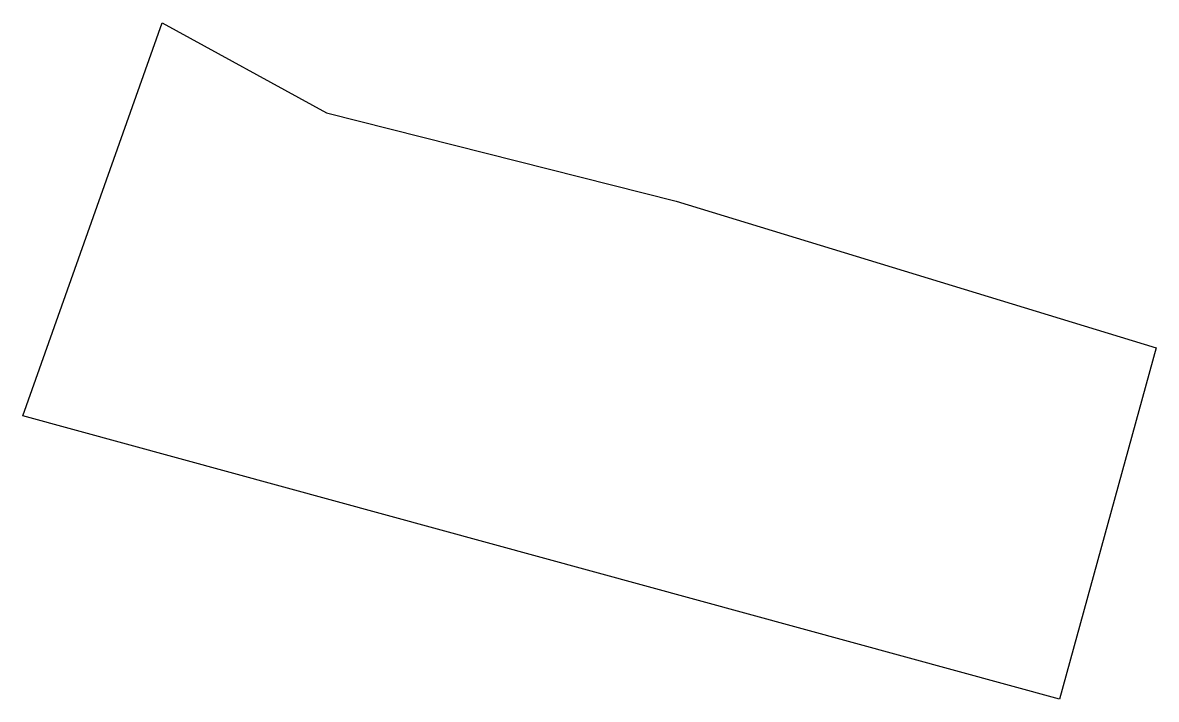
# Model space of a CAD drawing. Header units: millimetres. Extents: x 603819.6 to 603841.9, y 1299453.8 to 1299467.1.
import ezdxf

# ---------------------------------------------------------------- set-up
doc = ezdxf.new("R2010")
doc.units = ezdxf.units.MM

msp = doc.modelspace()

# ---------------------------------------------------------------- linework, layer by layer
msp.add_lwpolyline([(603822.307, 1299467.107), (603825.539, 1299465.332), (603832.412, 1299463.594), (603841.858, 1299460.711), (603839.953, 1299453.799), (603819.561, 1299459.373)], close=True)

doc.saveas('drawing.dxf')
